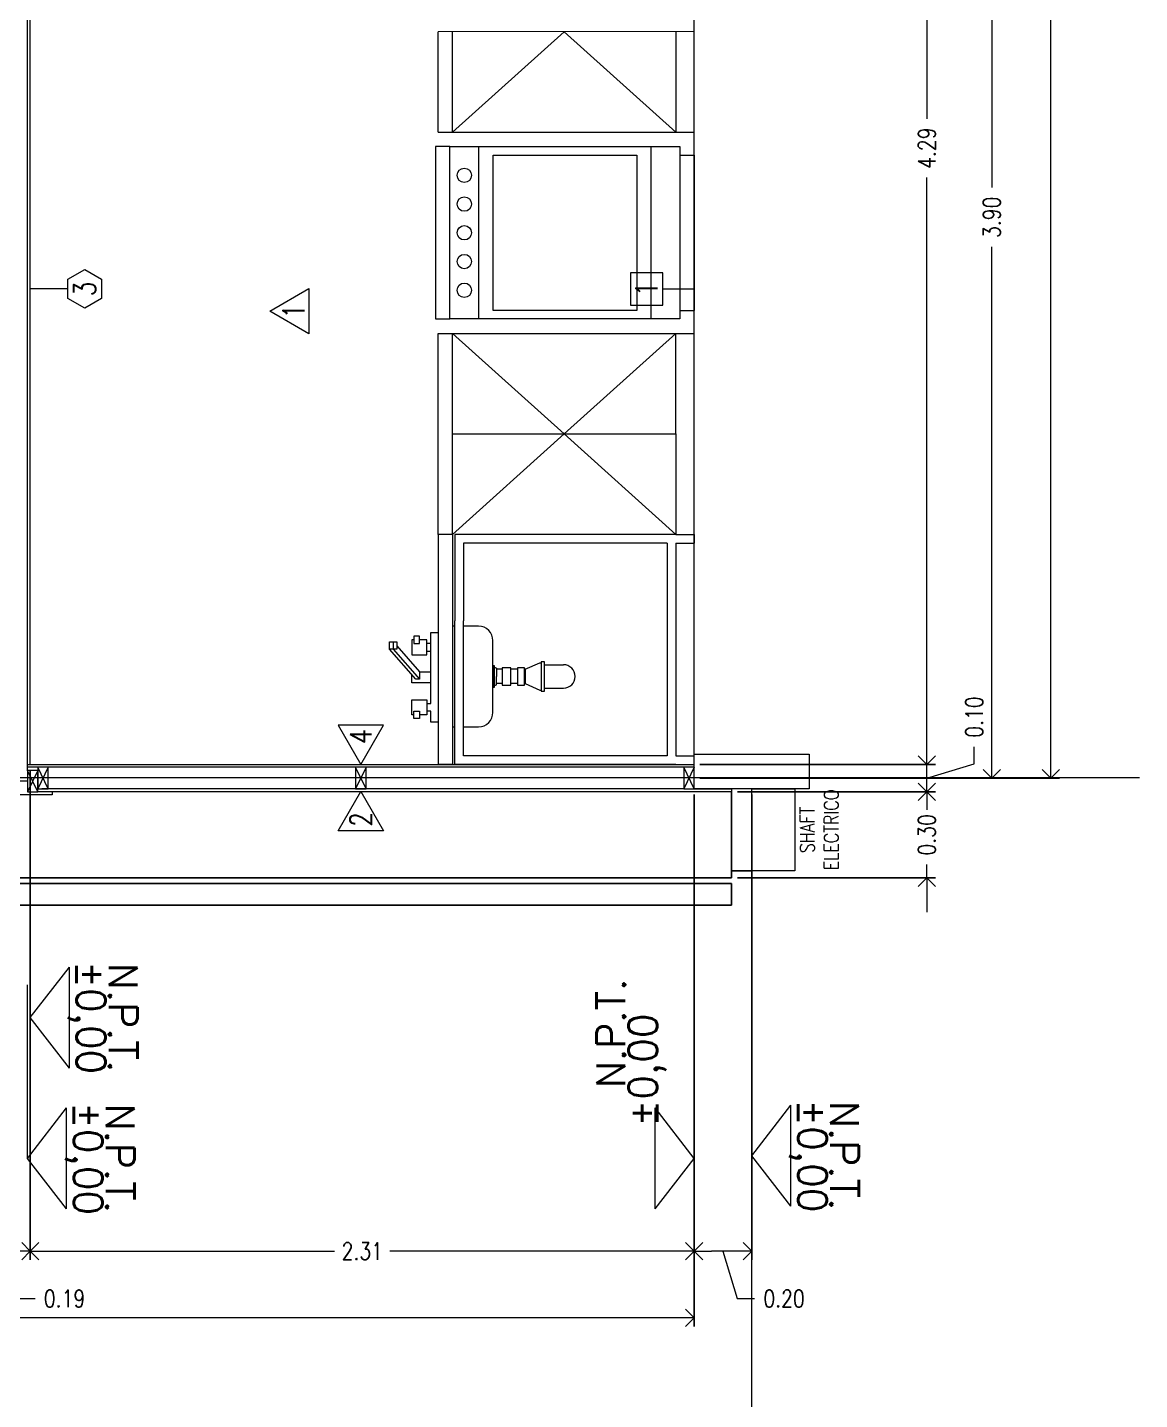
# Model space of a CAD drawing. Header units: metres. Extents: x -2 to 612, y -64 to 156.
# Drawn here: x 576.826 to 580.695, y 21.136 to 25.911 of the extents above; entities that cross this region are included whole.
import ezdxf
from ezdxf.enums import TextEntityAlignment as Align

# ---------------------------------------------------------------- set-up
doc = ezdxf.new("R2010")
doc.units = ezdxf.units.M
doc.header["$LTSCALE"] = 5
doc.header["$MEASUREMENT"] = 0
doc.linetypes.add('HIDDEN', pattern=[0.375, 0.25, -0.125])
doc.layers.get('0').update_dxf_attribs({"color": 30})
doc.layers.get('DEFPOINTS').update_dxf_attribs({"color": 210})
doc.layers.add('_AUX', color=210, linetype='Continuous', lineweight=18, plot=False)
for name, color, linetype, lineweight in [('A-ANNO-DIMS', 3, 'Continuous', 18), ('A-ANNO-SYMB', 3, 'Continuous', 18), ('A-ANNO-TEXT', 3, 'Continuous', 18), ('A-DETL-MBND', 3, 'Continuous', 18), ('A-ELEV-IDEN', 3, 'Continuous', 18), ('A-ELEV-MBE2', 4, 'Continuous', 25), ('A-FURN', 8, 'Continuous', 18), ('A-WALL-PATT', 8, 'Continuous', 18), ('A-WALL-STUD', 3, 'Continuous', 18)]:
    doc.layers.add(name, color=color, linetype=linetype, lineweight=lineweight)
doc.styles.add('E-ROMANS', font='romans.shx', dxfattribs={"width": 0.8})
doc.dimstyles.new('E-0050_ARW_12', dxfattribs={"dimscale": 0.001, "dimtxt": 60, "dimasz": 60, "dimexe": 30, "dimexo": 20, "dimgap": 30, "dimtad": 0, "dimzin": 0, "dimdsep": 46, "dimtxsty": 'E-ROMANS', "dimblk": 'OPEN90', "dimcen": 30, "dimclrd": 256, "dimclre": 256, "dimclrt": 256, "dimadec": 0, "dimazin": 0, "dimtfac": 1, "dimtmove": 1, "dimatfit": 3, "dimldrblk": 'OPEN90', "dimfxl": 1, "dimtfill": 1, "dimtolj": 1, "dimtzin": 0, "dimlwd": -1, "dimarcsym": 0})

# ---------------------------------------------------------------- blocks, each defined once
blk = doc.blocks.new('_Open90')
at = {"color": 0, "linetype": 'ByBlock', "lineweight": -2}
for p, q in [((0, 0), (-1, 0)), ((-0.5, 0.5), (0, 0)), ((0, 0), (-0.5, -0.5))]:
    blk.add_line(p, q, dxfattribs=at)
blk = doc.blocks.new('*D1485')
at = {"layer": 'A-ANNO-DIMS', "lineweight": -2, "transparency": 16777216}
for p, q in [((580.6751, 30.201), (580.3564, 30.201)), ((579.1753, 23.299), (580.4164, 23.299))]:
    blk.add_line(p, q, dxfattribs=at)
at = {"layer": 'A-ANNO-DIMS', "transparency": 16777216}
for p, q in [((580.3864, 30.141), (580.3864, 26.852)), ((580.3864, 23.359), (580.3864, 26.648))]:
    blk.add_line(p, q, dxfattribs=at)
at = {"layer": 'DEFPOINTS', "color": 0, "transparency": 16777216}
for p in [(580.3864, 30.201), (580.6951, 30.201), (579.1553, 23.299)]:
    blk.add_point(p, dxfattribs=at)
at = {"layer": 'A-ANNO-DIMS', "transparency": 16777216, "xscale": 0.06, "yscale": 0.06, "zscale": 0.06}
for p, rotation in [((580.3864, 30.201), 90), ((580.3864, 23.299), 270)]:
    blk.add_blockref('_Open90', p, dxfattribs=dict(at, rotation=rotation))
at = {"layer": 'A-ANNO-DIMS', "transparency": 16777216, "insert": (580.3864, 26.75), "char_height": 0.06, "attachment_point": 5, "rotation": 90, "style": 'E-ROMANS', "bg_fill": 3, "box_fill_scale": 1.25, "bg_fill_color": 256, "bg_fill_true_color": 13158600, "bg_fill_transparency": 0}
blk.add_mtext('\\A1;6.90', dxfattribs=at)
blk = doc.blocks.new('*D780')
at = {"layer": 'A-ANNO-DIMS', "lineweight": -2, "transparency": 16777216}
for p, q in [((579.1657, 27.202), (580.2109, 27.202)), ((579.1657, 23.299), (580.2109, 23.299))]:
    blk.add_line(p, q, dxfattribs=at)
at = {"layer": 'A-ANNO-DIMS', "transparency": 16777216}
for p, q in [((580.1809, 27.142), (580.1809, 25.3537)), ((580.1809, 23.359), (580.1809, 25.1474))]:
    blk.add_line(p, q, dxfattribs=at)
at = {"layer": 'DEFPOINTS', "color": 0, "transparency": 16777216}
for p in [(579.1457, 27.202), (579.1457, 23.299), (580.1809, 23.299)]:
    blk.add_point(p, dxfattribs=at)
at = {"layer": 'A-ANNO-DIMS', "transparency": 16777216, "xscale": 0.06, "yscale": 0.06, "zscale": 0.06}
for p, rotation in [((580.1809, 27.202), 90), ((580.1809, 23.299), 270)]:
    blk.add_blockref('_Open90', p, dxfattribs=dict(at, rotation=rotation))
at = {"layer": 'A-ANNO-DIMS', "transparency": 16777216, "insert": (580.1809, 25.2505), "char_height": 0.06, "attachment_point": 5, "rotation": 90, "style": 'E-ROMANS', "bg_fill": 3, "box_fill_scale": 1.25, "bg_fill_color": 256, "bg_fill_true_color": 13158600, "bg_fill_transparency": 0}
blk.add_mtext('\\A1;3.90', dxfattribs=at)
blk = doc.blocks.new('*D1353')
at = {"layer": 'A-ANNO-DIMS', "transparency": 16777216}
for p, q in [((579.9551, 23.4065), (579.9551, 23.4665)), ((580.1201, 23.348), (580.1201, 23.408)), ((579.9551, 23.2985), (580.1201, 23.348)), ((579.9551, 23.2505), (579.9551, 23.3465)), ((579.9551, 23.2505), (579.9551, 23.3465)), ((579.9551, 23.1905), (579.9551, 23.1305))]:
    blk.add_line(p, q, dxfattribs=at)
at = {"layer": 'A-ANNO-DIMS', "lineweight": -2, "transparency": 16777216}
for p, q in [((579.1657, 23.3465), (579.9851, 23.3465)), ((579.2957, 23.2505), (579.9851, 23.2505))]:
    blk.add_line(p, q, dxfattribs=at)
at = {"layer": 'DEFPOINTS', "color": 0, "transparency": 16777216}
for p in [(579.1457, 23.3465), (579.9551, 23.3465), (579.2757, 23.2505)]:
    blk.add_point(p, dxfattribs=at)
at = {"layer": 'A-ANNO-DIMS', "transparency": 16777216, "xscale": 0.06, "yscale": 0.06, "zscale": 0.06}
for p, rotation in [((579.9551, 23.3465), 270), ((579.9551, 23.2505), 90)]:
    blk.add_blockref('_Open90', p, dxfattribs=dict(at, rotation=rotation))
at = {"layer": 'A-ANNO-DIMS', "transparency": 16777216, "insert": (580.1201, 23.5112), "char_height": 0.06, "attachment_point": 5, "rotation": 90, "style": 'E-ROMANS', "bg_fill": 3, "box_fill_scale": 1.25, "bg_fill_color": 256, "bg_fill_true_color": 13158600, "bg_fill_transparency": 0}
blk.add_mtext('\\A1;0.10', dxfattribs=at)
blk = doc.blocks.new('*D1354')
at = {"layer": 'A-ANNO-DIMS', "lineweight": -2, "transparency": 16777216}
for p, q in [((576.6857, 27.6355), (579.9851, 27.6355)), ((579.1657, 23.3465), (579.9851, 23.3465))]:
    blk.add_line(p, q, dxfattribs=at)
at = {"layer": 'A-ANNO-DIMS', "transparency": 16777216}
for p, q in [((579.9551, 27.5755), (579.9551, 25.593)), ((579.9551, 23.4065), (579.9551, 25.389))]:
    blk.add_line(p, q, dxfattribs=at)
at = {"layer": 'DEFPOINTS', "color": 0, "transparency": 16777216}
for p in [(576.6657, 27.6355), (579.9551, 27.6355), (579.1457, 23.3465)]:
    blk.add_point(p, dxfattribs=at)
at = {"layer": 'A-ANNO-DIMS', "transparency": 16777216, "xscale": 0.06, "yscale": 0.06, "zscale": 0.06}
for p, rotation in [((579.9551, 27.6355), 90), ((579.9551, 23.3465), 270)]:
    blk.add_blockref('_Open90', p, dxfattribs=dict(at, rotation=rotation))
at = {"layer": 'A-ANNO-DIMS', "transparency": 16777216, "insert": (579.9551, 25.491), "char_height": 0.06, "attachment_point": 5, "rotation": 90, "style": 'E-ROMANS', "bg_fill": 3, "box_fill_scale": 1.25, "bg_fill_color": 256, "bg_fill_true_color": 13158600, "bg_fill_transparency": 0}
blk.add_mtext('\\A1;4.29', dxfattribs=at)
blk = doc.blocks.new('*D1365')
at = {"layer": 'A-ANNO-DIMS', "lineweight": -2, "transparency": 16777216}
for p, q in [((579.1457, 23.2415), (579.1457, 21.6222)), ((579.3457, 23.2415), (579.3457, 21.6222))]:
    blk.add_line(p, q, dxfattribs=at)
at = {"layer": 'A-ANNO-DIMS', "transparency": 16777216}
for p, q in [((579.2857, 21.6522), (579.2057, 21.6522)), ((579.2457, 21.6522), (579.2952, 21.4872)), ((579.2952, 21.4872), (579.3552, 21.4872))]:
    blk.add_line(p, q, dxfattribs=at)
at = {"layer": 'DEFPOINTS', "color": 0, "transparency": 16777216}
for p in [(579.1457, 23.2615), (579.3457, 23.2615), (579.1457, 21.6522)]:
    blk.add_point(p, dxfattribs=at)
at = {"layer": 'A-ANNO-DIMS', "transparency": 16777216, "xscale": 0.06, "yscale": 0.06, "zscale": 0.06, "rotation": 180}
blk.add_blockref('_Open90', (579.1457, 21.6522), dxfattribs=at)
at = {"layer": 'A-ANNO-DIMS', "transparency": 16777216, "xscale": 0.06, "yscale": 0.06, "zscale": 0.06}
blk.add_blockref('_Open90', (579.3457, 21.6522), dxfattribs=at)
at = {"layer": 'A-ANNO-DIMS', "transparency": 16777216, "insert": (579.4583, 21.4872), "char_height": 0.06, "attachment_point": 5, "style": 'E-ROMANS', "bg_fill": 3, "box_fill_scale": 1.25, "bg_fill_color": 256, "bg_fill_true_color": 13158600, "bg_fill_transparency": 0}
blk.add_mtext('\\A1;0.20', dxfattribs=at)
blk = doc.blocks.new('*D1366')
at = {"layer": 'A-ANNO-DIMS', "lineweight": -2, "transparency": 16777216}
for p, q in [((576.8357, 23.3265), (576.8357, 21.6222)), ((579.1457, 23.2415), (579.1457, 21.6222))]:
    blk.add_line(p, q, dxfattribs=at)
at = {"layer": 'A-ANNO-DIMS', "transparency": 16777216}
for p, q in [((576.8957, 21.6522), (577.8944, 21.6522)), ((579.0857, 21.6522), (578.087, 21.6522))]:
    blk.add_line(p, q, dxfattribs=at)
at = {"layer": 'DEFPOINTS', "color": 0, "transparency": 16777216}
for p in [(576.8357, 23.3465), (579.1457, 23.2615), (576.8357, 21.6522)]:
    blk.add_point(p, dxfattribs=at)
at = {"layer": 'A-ANNO-DIMS', "transparency": 16777216, "xscale": 0.06, "yscale": 0.06, "zscale": 0.06, "rotation": 180}
blk.add_blockref('_Open90', (576.8357, 21.6522), dxfattribs=at)
at = {"layer": 'A-ANNO-DIMS', "transparency": 16777216, "xscale": 0.06, "yscale": 0.06, "zscale": 0.06}
blk.add_blockref('_Open90', (579.1457, 21.6522), dxfattribs=at)
at = {"layer": 'A-ANNO-DIMS', "transparency": 16777216, "insert": (577.9907, 21.6522), "char_height": 0.06, "attachment_point": 5, "style": 'E-ROMANS', "bg_fill": 3, "box_fill_scale": 1.25, "bg_fill_color": 256, "bg_fill_true_color": 13158600, "bg_fill_transparency": 0}
blk.add_mtext('\\A1;2.31', dxfattribs=at)
blk = doc.blocks.new('*D1367')
at = {"layer": 'A-ANNO-DIMS', "lineweight": -2, "transparency": 16777216}
for p, q in [((576.6507, 23.3155), (576.6507, 21.6222)), ((576.8357, 23.3265), (576.8357, 21.6222))]:
    blk.add_line(p, q, dxfattribs=at)
at = {"layer": 'A-ANNO-DIMS', "transparency": 16777216}
for p, q in [((576.7757, 21.6522), (576.7107, 21.6522)), ((576.7432, 21.6522), (576.7927, 21.4872)), ((576.7927, 21.4872), (576.8527, 21.4872))]:
    blk.add_line(p, q, dxfattribs=at)
at = {"layer": 'DEFPOINTS', "color": 0, "transparency": 16777216}
for p in [(576.6507, 23.3355), (576.8357, 23.3465), (576.6507, 21.6522)]:
    blk.add_point(p, dxfattribs=at)
at = {"layer": 'A-ANNO-DIMS', "transparency": 16777216, "xscale": 0.06, "yscale": 0.06, "zscale": 0.06, "rotation": 180}
blk.add_blockref('_Open90', (576.6507, 21.6522), dxfattribs=at)
at = {"layer": 'A-ANNO-DIMS', "transparency": 16777216, "xscale": 0.06, "yscale": 0.06, "zscale": 0.06}
blk.add_blockref('_Open90', (576.8357, 21.6522), dxfattribs=at)
at = {"layer": 'A-ANNO-DIMS', "transparency": 16777216, "insert": (576.9547, 21.4872), "char_height": 0.06, "attachment_point": 5, "style": 'E-ROMANS', "bg_fill": 3, "box_fill_scale": 1.25, "bg_fill_color": 256, "bg_fill_true_color": 13158600, "bg_fill_transparency": 0}
blk.add_mtext('\\A1;0.19', dxfattribs=at)
blk = doc.blocks.new('*D1372')
at = {"layer": 'A-ANNO-DIMS', "lineweight": -2, "transparency": 16777216}
for p, q in [((579.1457, 23.2415), (579.1457, 21.3905)), ((572.9487, 22.9191), (572.9487, 21.3905))]:
    blk.add_line(p, q, dxfattribs=at)
at = {"layer": 'A-ANNO-DIMS', "transparency": 16777216}
for p, q in [((573.0087, 21.4205), (575.9452, 21.4205)), ((579.0857, 21.4205), (576.1492, 21.4205))]:
    blk.add_line(p, q, dxfattribs=at)
at = {"layer": 'DEFPOINTS', "color": 0, "transparency": 16777216}
for p in [(579.1457, 23.2615), (572.9487, 22.9391), (572.9487, 21.4205)]:
    blk.add_point(p, dxfattribs=at)
at = {"layer": 'A-ANNO-DIMS', "transparency": 16777216, "xscale": 0.06, "yscale": 0.06, "zscale": 0.06, "rotation": 180}
blk.add_blockref('_Open90', (572.9487, 21.4205), dxfattribs=at)
at = {"layer": 'A-ANNO-DIMS', "transparency": 16777216, "xscale": 0.06, "yscale": 0.06, "zscale": 0.06}
blk.add_blockref('_Open90', (579.1457, 21.4205), dxfattribs=at)
at = {"layer": 'A-ANNO-DIMS', "transparency": 16777216, "insert": (576.0472, 21.4205), "char_height": 0.06, "attachment_point": 5, "style": 'E-ROMANS', "bg_fill": 3, "box_fill_scale": 1.25, "bg_fill_color": 256, "bg_fill_true_color": 13158600, "bg_fill_transparency": 0}
blk.add_mtext('\\A1;6.20', dxfattribs=at)
blk = doc.blocks.new('*D1443')
at = {"layer": 'A-ANNO-DIMS', "transparency": 16777216}
for p, q in [((579.9551, 23.3105), (579.9551, 23.3705)), ((579.9551, 23.2505), (579.9551, 23.2042)), ((579.9551, 22.9515), (579.9551, 22.9979)), ((579.9551, 22.8915), (579.9551, 22.8315))]:
    blk.add_line(p, q, dxfattribs=at)
at = {"layer": 'A-ANNO-DIMS', "lineweight": -2, "transparency": 16777216}
for p, q in [((579.2957, 23.2505), (579.9851, 23.2505)), ((579.2957, 22.9515), (579.9851, 22.9515))]:
    blk.add_line(p, q, dxfattribs=at)
at = {"layer": 'DEFPOINTS', "color": 0, "transparency": 16777216}
for p in [(579.2757, 23.2505), (579.2757, 22.9515), (579.9551, 22.9515)]:
    blk.add_point(p, dxfattribs=at)
at = {"layer": 'A-ANNO-DIMS', "transparency": 16777216, "xscale": 0.06, "yscale": 0.06, "zscale": 0.06}
for p, rotation in [((579.9551, 23.2505), 270), ((579.9551, 22.9515), 90)]:
    blk.add_blockref('_Open90', p, dxfattribs=dict(at, rotation=rotation))
at = {"layer": 'A-ANNO-DIMS', "transparency": 16777216, "insert": (579.9551, 23.101), "char_height": 0.06, "attachment_point": 5, "rotation": 90, "style": 'E-ROMANS', "bg_fill": 3, "box_fill_scale": 1.25, "bg_fill_color": 256, "bg_fill_true_color": 13158600, "bg_fill_transparency": 0}
blk.add_mtext('\\A1;0.30', dxfattribs=at)

msp = doc.modelspace()

# ---------------------------------------------------------------- linework, layer by layer
at = {"layer": '_AUX'}
msp.add_lwpolyline([(579.14568, 23.26154), (579.27568, 23.26154)], dxfattribs=at)
at = {"layer": 'A-ANNO-SYMB'}
msp.add_line((580.69514, 23.29904), (572.08541, 23.29904), dxfattribs=at)
at = {"layer": 'A-ANNO-SYMB', "linetype": 'HIDDEN'}
for p, q in [((576.82568, 21.97511), (576.82568, 22.57908)), ((579.14568, 21.97511), (579.14568, 22.57908))]:
    msp.add_line(p, q, dxfattribs=at)
at = {"layer": 'A-ANNO-SYMB'}
msp.add_lwpolyline([(579.34568, 20.83027), (579.34568, 23.26154), (579.14568, 23.26154), (579.14568, 30.23854), (579.14568, 30.23854), (579.34568, 30.23854), (579.34568, 32.52853)], dxfattribs=at)
at = {"layer": 'A-ANNO-SYMB', "linetype": 'HIDDEN'}
msp.add_lwpolyline([(576.83568, 22.46506), (576.83568, 22.57908)], dxfattribs=at)
at = {"layer": 'A-ANNO-TEXT'}
msp.add_line((576.96656, 25.00122), (576.83568, 25.00122), dxfattribs=at)
for points in [[(577.08318, 24.96756), (577.02487, 24.9339), (576.96656, 24.96756), (576.96656, 25.03489), (577.02487, 25.06855), (577.08318, 25.03489)], [(578.92398, 25.05747), (578.92398, 24.94497), (579.03648, 24.94497), (579.03648, 25.05747)], [(577.98568, 23.34654), (578.06412, 23.48241), (577.90724, 23.4824)], [(577.98568, 23.25154), (578.06412, 23.11568), (577.90724, 23.11568)]]:
    msp.add_lwpolyline(points, close=True, dxfattribs=at)
at = {"layer": 'A-DETL-MBND'}
msp.add_line((579.10968, 23.26154), (576.87568, 23.26154), dxfattribs=at)
for points in [[(576.82568, 23.32554), (576.82568, 27.62155)], [(576.83568, 23.34654), (576.83568, 27.62155)], [(576.82568, 23.34654), (579.14568, 23.34654)], [(579.14568, 23.33654), (576.82568, 23.33654)], [(579.27568, 23.26154), (579.27568, 23.25054), (576.86168, 23.25054)], [(576.91168, 23.25054), (576.91168, 23.24054), (574.48568, 23.24054)]]:
    msp.add_lwpolyline(points, dxfattribs=at)
at = {"layer": 'A-ELEV-IDEN'}
msp.add_lwpolyline([(579.14568, 23.26154), (579.14568, 23.38154), (579.54568, 23.38154), (579.54568, 23.26154)], close=True, dxfattribs=at)
at = {"layer": 'A-ELEV-MBE2'}
for p, q in [((579.27568, 22.97553), (579.34568, 22.97553)), ((574.50245, 22.95153), (579.27568, 22.95153)), ((579.27568, 22.93153), (579.27568, 22.85653))]:
    msp.add_line(p, q, dxfattribs=at)
for points in [[(579.27568, 22.95153), (579.27568, 23.25054)], [(574.44768, 22.93153), (579.27568, 22.93153)], [(579.27568, 22.85653), (574.44768, 22.85653)]]:
    msp.add_lwpolyline(points, dxfattribs=at)
at = {"layer": 'A-WALL-PATT', "ltscale": 0.1}
for p, q in [((576.82568, 23.28804), (576.66568, 23.28804)), ((577.96068, 23.29904), (576.89768, 23.29904)), ((579.10968, 23.29904), (578.01068, 23.29904))]:
    msp.add_line(p, q, dxfattribs=at)

# ---------------------------------------------------------------- texts
at = {"layer": 'A-ANNO-TEXT', "char_height": 0.075, "attachment_point": 5, "style": 'E-ROMANS'}
for s, insert, rotation in [('\\pi-0.45,l0.45,t0.45;3', (577.02487, 25.00122), 89.99952), ('\\pi-0.45,l0.45,t0.45;1', (578.98023, 25.00122), 89.99952), ('\\pi-0.45,l0.45,t0.45;4', (577.98568, 23.44345), 90.00048), ('\\pi-0.45,l0.45,t0.45;2', (577.98568, 23.15464), 89.99952)]:
    msp.add_mtext(s, dxfattribs=dict(at, insert=insert, rotation=rotation))
at = {"layer": 'A-ANNO-TEXT', "style": 'E-ROMANS'}
msp.add_attdef('N.P.T.', text='N.', height=0.1, rotation=270, dxfattribs=at).set_placement((579.58847, 21.9844), align=Align.BOTTOM_CENTER)

# ---------------------------------------------------------------- next in the draw order: dimensions: what is measured, and where the dimension line sits
at = {"layer": 'A-ANNO-DIMS'}
dim = msp.add_linear_dim(base=(580.38639, 30.20104), p1=(579.15528, 23.29904), p2=(580.69514, 30.20104), angle=90, dimstyle='E-0050_ARW_12', dxfattribs=at)
dim.commit()
dim.dimension.update_dxf_attribs({"geometry": '*D1485', "text_midpoint": (580.38639, 26.75004)})

# ---------------------------------------------------------------- next in the draw order: linework, layer by layer
at = {"layer": 'A-ANNO-TEXT'}
msp.add_line((579.03648, 25.00122), (579.14568, 25.00122), dxfattribs=at)

# ---------------------------------------------------------------- next in the draw order: dimensions: what is measured, and where the dimension line sits
at = {"layer": 'A-ANNO-DIMS'}
dim = msp.add_linear_dim(base=(580.1809, 23.29904), p1=(579.14568, 27.20204), p2=(579.14568, 23.29904), angle=90, dimstyle='E-0050_ARW_12', dxfattribs=at)
dim.commit()
dim.dimension.update_dxf_attribs({"geometry": '*D780', "text_midpoint": (580.1809, 25.25054)})

# ---------------------------------------------------------------- next in the draw order: dimensions: what is measured, and where the dimension line sits
dim = msp.add_linear_dim(base=(579.95513, 23.34654), p1=(579.27568, 23.25054), p2=(579.14568, 23.34654), angle=90, dimstyle='E-0050_ARW_12', dxfattribs=at)
dim.commit()
dim.dimension.update_dxf_attribs({"geometry": '*D1353', "text_midpoint": (580.12013, 23.43804)})

# ---------------------------------------------------------------- next in the draw order: dimensions: what is measured, and where the dimension line sits
for base, p1, p2, angle, picture, middle in [((579.95513, 27.63555), (579.14568, 23.34654), (576.66568, 27.63555), 90, '*D1354', (579.95513, 25.49105)), ((579.14568, 21.65224), (579.34568, 23.26154), (579.14568, 23.26154), 180, '*D1365', (579.38518, 21.48724))]:
    dim = msp.add_linear_dim(base=base, p1=p1, p2=p2, angle=angle, dimstyle='E-0050_ARW_12', dxfattribs=at)
    dim.commit()
    dim.dimension.update_dxf_attribs({"geometry": picture, "text_midpoint": middle})

# ---------------------------------------------------------------- next in the draw order: linework, layer by layer
at = {"layer": 'A-ANNO-SYMB'}
for points in [[(579.48155, 21.80837), (579.34568, 21.9844), (579.48155, 22.16044)], [(579.48155, 21.80837), (579.48155, 22.16044)]]:
    msp.add_lwpolyline(points, dxfattribs=at)
at = {"layer": 'A-ANNO-TEXT'}
msp.add_lwpolyline([(577.6689, 24.92385), (577.80476, 25.00228), (577.80476, 24.84541)], close=True, dxfattribs=at)
at = {"layer": 'A-FURN'}
for p, q in [((579.14568, 25.8975), (578.25478, 25.89654)), ((578.25478, 25.54654), (578.25478, 25.89654)), ((578.30478, 25.54654), (578.30478, 25.8966)), ((579.08127, 25.89654), (579.08127, 25.54654)), ((578.25478, 25.54654), (579.14568, 25.54654)), ((578.29568, 24.89654), (578.29568, 25.49654)), ((578.29568, 25.49654), (579.09568, 25.49654)), ((578.39568, 24.89654), (578.39568, 25.49654)), ((578.99568, 24.89654), (578.99568, 25.49654)), ((579.09568, 25.49654), (579.09568, 24.89654)), ((579.09568, 25.46654), (579.14568, 25.46654)), ((579.14568, 25.46654), (579.14568, 24.92654)), ((579.09568, 24.89654), (578.29568, 24.89654)), ((579.09568, 24.92654), (579.14568, 24.92654)), ((578.25478, 24.14654), (578.25478, 24.84654)), ((578.25478, 24.84654), (578.25478, 24.84654)), ((578.25478, 24.84654), (579.14568, 24.84654)), ((578.30478, 24.14654), (578.30478, 24.84654)), ((579.08127, 24.49654), (579.08127, 24.84654)), ((578.30478, 24.49654), (579.08127, 24.49654)), ((579.08127, 24.49654), (579.08127, 24.14654)), ((578.30478, 24.14654), (578.25478, 24.14654)), ((578.31274, 24.14654), (578.31274, 23.84552)), ((579.08127, 24.14654), (578.31274, 24.14654)), ((578.34274, 24.11654), (578.34274, 23.84552)), ((579.05127, 24.11654), (578.34274, 24.11654)), ((579.05127, 24.11654), (579.05127, 23.37654)), ((579.08127, 24.14654), (579.14568, 24.14654)), ((579.08127, 24.11654), (579.14568, 24.11654)), ((579.08127, 24.11654), (579.08127, 23.37654)), ((578.34274, 23.37654), (578.34274, 23.84552)), ((578.08522, 23.77334), (578.09826, 23.77334)), ((578.08522, 23.74725), (578.08522, 23.77334)), ((578.09826, 23.74725), (578.08522, 23.74725)), ((578.17652, 23.64291), (578.08522, 23.74725)), ((578.09826, 23.77334), (578.1113, 23.77334)), ((578.09826, 23.77334), (578.09826, 23.74725)), ((578.1113, 23.74725), (578.09826, 23.74725)), ((578.09826, 23.74725), (578.18957, 23.64291)), ((578.1112, 23.75879), (578.18957, 23.66899)), ((578.1113, 23.77334), (578.1113, 23.74725)), ((578.2287, 23.76682), (578.21565, 23.76682)), ((578.21565, 23.74073), (578.2287, 23.74073)), ((578.62529, 23.69333), (578.69049, 23.69333)), ((578.16348, 23.62986), (578.16348, 23.65776)), ((578.18957, 23.64291), (578.17652, 23.64291)), ((578.18957, 23.66899), (578.2287, 23.66899)), ((578.18957, 23.66899), (578.18957, 23.64291)), ((578.47752, 23.67738), (578.45786, 23.67738)), ((578.531, 23.67738), (578.50792, 23.67738)), ((578.55713, 23.67738), (578.55524, 23.67738)), ((578.55713, 23.67738), (578.55713, 23.62738)), ((578.2287, 23.62986), (578.16348, 23.62986)), ((578.47752, 23.62738), (578.45786, 23.62738)), ((578.531, 23.62738), (578.50792, 23.62738)), ((578.55713, 23.62738), (578.55524, 23.62738)), ((578.62529, 23.61144), (578.69049, 23.61144)), ((578.21565, 23.55812), (578.2287, 23.55812)), ((578.2287, 23.53204), (578.21565, 23.53204)), ((579.05127, 23.37654), (578.34274, 23.37654)), ((579.08127, 23.37654), (579.14568, 23.37654))]:
    msp.add_line(p, q, dxfattribs=at)
for points in [[(578.30478, 25.54654), (578.69303, 25.89654), (579.08127, 25.54654)], [(578.29568, 25.49654), (578.24568, 25.49654), (578.24568, 24.89654), (578.29568, 24.89654)], [(578.39568, 24.89654), (578.29568, 24.89654)], [(578.30478, 24.84654), (578.69303, 24.49654), (579.08127, 24.84654)], [(578.30478, 24.14654), (578.69303, 24.49654), (579.08127, 24.14654)], [(579.14568, 24.14654), (579.14568, 24.11654)], [(578.2287, 23.55812), (578.2287, 23.80595), (578.25478, 23.80595), (578.25478, 23.49291), (578.2287, 23.49291), (578.2287, 23.53204)], [(578.31274, 23.82738), (578.30478, 23.82738)], [(578.16997, 23.77986), (578.16348, 23.77986), (578.16348, 23.72769), (578.21565, 23.72769), (578.21565, 23.77986), (578.18957, 23.77986)], [(578.55713, 23.67738), (578.60858, 23.69978), (578.61336, 23.69978), (578.61336, 23.69978)], [(578.45096, 23.68438), (578.45786, 23.68142), (578.45786, 23.65238)], [(578.45096, 23.62039), (578.45786, 23.62335), (578.45786, 23.65238)], [(578.55713, 23.62738), (578.60858, 23.60498), (578.61336, 23.60498), (578.61336, 23.60498)], [(578.16997, 23.51899), (578.16348, 23.51899), (578.16348, 23.57117), (578.21565, 23.57117), (578.21565, 23.51899), (578.18957, 23.51899)], [(578.30478, 23.47698), (578.31274, 23.47698)]]:
    msp.add_lwpolyline(points, dxfattribs=at)
for points in [[(578.44568, 25.46654), (578.94568, 25.46654), (578.94568, 24.92654), (578.44568, 24.92654)], [(578.18957, 23.79291), (578.17, 23.79291), (578.17, 23.76682), (578.18957, 23.76682)], [(578.44526, 23.68979), (578.44526, 23.61498), (578.45096, 23.61498), (578.45096, 23.68979)], [(578.61336, 23.70334), (578.61336, 23.60143), (578.62529, 23.60143), (578.62529, 23.70334)], [(578.47752, 23.68294), (578.47752, 23.62183), (578.50792, 23.62183), (578.50792, 23.68294)], [(578.531, 23.68294), (578.531, 23.62183), (578.55524, 23.62183), (578.55524, 23.68294)], [(578.18957, 23.50595), (578.17, 23.50595), (578.17, 23.53204), (578.18957, 23.53204)]]:
    msp.add_lwpolyline(points, close=True, dxfattribs=at)
msp.add_lwpolyline([(578.34274, 23.47698), (578.39526, 23.47698, 0.4142136), (578.44526, 23.52698), (578.44526, 23.77738, 0.4142136), (578.39526, 23.82738), (578.34274, 23.82738)], format="xyb", dxfattribs=at)
for centre in [(578.34568, 25.39654), (578.34568, 25.29654), (578.34568, 25.19654), (578.34568, 25.09654), (578.34568, 24.99654)]:
    msp.add_circle(centre, 0.025, dxfattribs=at)
msp.add_arc((578.69049, 23.65238), 0.04095, 270, 90, dxfattribs=at)

# ---------------------------------------------------------------- next in the draw order: texts
at = {"layer": 'A-ANNO-TEXT', "insert": (577.75215, 24.92385), "char_height": 0.075, "attachment_point": 5, "rotation": 89.99952, "style": 'E-ROMANS'}
msp.add_mtext('\\pi-0.45,l0.45,t0.45;1', dxfattribs=at)
at = {"layer": 'A-ANNO-TEXT', "style": 'E-ROMANS'}
msp.add_attdef('%%P0,00', text='0.00', height=0.1, rotation=270, dxfattribs=at).set_placement((579.47688, 21.9844), align=Align.BOTTOM_CENTER)

# ---------------------------------------------------------------- next in the draw order: dimensions: what is measured, and where the dimension line sits
at = {"layer": 'A-ANNO-DIMS'}
for base, p1, p2, angle, picture, middle in [((579.95513, 22.95153), (579.27568, 23.25054), (579.27568, 22.95153), 90, '*D1443', (579.95513, 23.10104)), ((576.83568, 21.65224), (579.14568, 23.26154), (576.83568, 23.34654), 180, '*D1366', (577.99068, 21.65224))]:
    dim = msp.add_linear_dim(base=base, p1=p1, p2=p2, angle=angle, dimstyle='E-0050_ARW_12', dxfattribs=at)
    dim.commit()
    dim.dimension.update_dxf_attribs({"geometry": picture, "text_midpoint": middle})

# ---------------------------------------------------------------- next in the draw order: linework, layer by layer
at = {"layer": 'A-ANNO-SYMB'}
msp.add_lwpolyline([(579.34568, 23.26154), (579.49568, 23.26154), (579.49568, 22.97553), (579.34568, 22.97553)], close=True, dxfattribs=at)
at = {"layer": 'A-FURN'}
for p, q in [((578.25478, 24.14654), (578.25478, 23.34654)), ((578.30478, 24.14654), (578.30478, 23.34654)), ((578.31274, 23.34654), (578.31274, 23.84552)), ((578.30478, 23.34654), (578.25478, 23.34654)), ((579.08127, 23.34654), (578.31274, 23.34654)), ((579.08127, 23.34654), (579.14568, 23.34654))]:
    msp.add_line(p, q, dxfattribs=at)
msp.add_lwpolyline([(579.14568, 23.34654), (579.14568, 23.37654)], dxfattribs=at)

# ---------------------------------------------------------------- next in the draw order: texts
at = {"layer": 'A-ANNO-TEXT', "insert": (579.58088, 23.11854), "char_height": 0.05, "attachment_point": 5, "rotation": 90, "style": 'E-ROMANS'}
msp.add_mtext('\\pi-0.3,l0.3,t0.3;SHAFT\\PELECTRICO', dxfattribs=at)

# ---------------------------------------------------------------- next in the draw order: dimensions: what is measured, and where the dimension line sits
at = {"layer": 'A-ANNO-DIMS'}
dim = msp.add_linear_dim(base=(576.6506799556, 21.6522390138), p1=(576.8356799556, 23.3465440483), p2=(576.6506799556, 23.3355397607), angle=180, dimstyle='E-0050_ARW_12', dxfattribs=at)
dim.commit()
dim.dimension.update_dxf_attribs({"geometry": '*D1367', "text_midpoint": (576.8826799556, 21.4872390138)})

# ---------------------------------------------------------------- next in the draw order: dimensions: what is measured, and where the dimension line sits
dim = msp.add_linear_dim(base=(572.94873, 21.42046), p1=(579.14568, 23.26154), p2=(572.94873, 22.93905), angle=180, dimstyle='E-0050_ARW_12', dxfattribs=at)
dim.commit()
dim.dimension.update_dxf_attribs({"geometry": '*D1372', "text_midpoint": (576.04721, 21.42046)})

# ---------------------------------------------------------------- next in the draw order: linework, layer by layer
at = {"layer": 'A-ANNO-SYMB'}
for points in [[(576.97155, 22.28903), (576.83568, 22.46506), (576.97155, 22.6411)], [(576.97155, 22.28903), (576.97155, 22.6411)], [(576.96155, 21.79908), (576.82568, 21.97511), (576.96155, 22.15115)], [(576.96155, 21.79908), (576.96155, 22.15115)], [(579.00981, 21.79908), (579.00981, 22.15115)], [(579.00981, 21.79908), (579.14568, 21.97511), (579.00981, 22.15115)]]:
    msp.add_lwpolyline(points, dxfattribs=at)
at = {"layer": 'A-WALL-STUD'}
for p, q in [((576.86168, 23.25054), (576.82568, 23.32554)), ((576.86168, 23.32554), (576.82568, 23.25054)), ((576.89768, 23.26154), (576.86168, 23.33654)), ((576.89768, 23.33654), (576.86168, 23.26154)), ((578.00368, 23.26154), (577.96768, 23.33654)), ((578.00368, 23.33654), (577.96768, 23.26154)), ((579.14568, 23.26154), (579.10968, 23.33654)), ((579.14568, 23.33654), (579.10968, 23.26154))]:
    msp.add_line(p, q, dxfattribs=at)
for points in [[(576.86168, 23.25054), (576.86168, 23.32554), (576.82568, 23.32554), (576.82568, 23.25054)], [(576.89768, 23.26154), (576.89768, 23.33654), (576.86168, 23.33654), (576.86168, 23.26154)], [(578.00368, 23.26154), (578.00368, 23.33654), (577.96768, 23.33654), (577.96768, 23.26154)], [(579.14568, 23.26154), (579.14568, 23.33654), (579.10968, 23.33654), (579.10968, 23.26154)]]:
    msp.add_lwpolyline(points, close=True, dxfattribs=at)

# ---------------------------------------------------------------- next in the draw order: texts
at = {"layer": 'A-ANNO-TEXT', "style": 'E-ROMANS'}
for tag, text, rotation, p in [('%%P0,00', '0.00', 270, (576.96688, 22.46506)), ('N.P.T.', 'N.', 270, (577.07847, 22.46506)), ('N.P.T.', 'N.', 90, (578.93568, 22.41045)), ('%%P0,00', '0.00', 90, (579.04727, 22.28228)), ('%%P0,00', '0.00', 270, (576.95688, 21.97511)), ('N.P.T.', 'N.', 270, (577.06847, 21.97511))]:
    msp.add_attdef(tag, text=text, height=0.1, rotation=rotation, dxfattribs=at).set_placement(p, align=Align.BOTTOM_CENTER)

doc.saveas('drawing.dxf')
